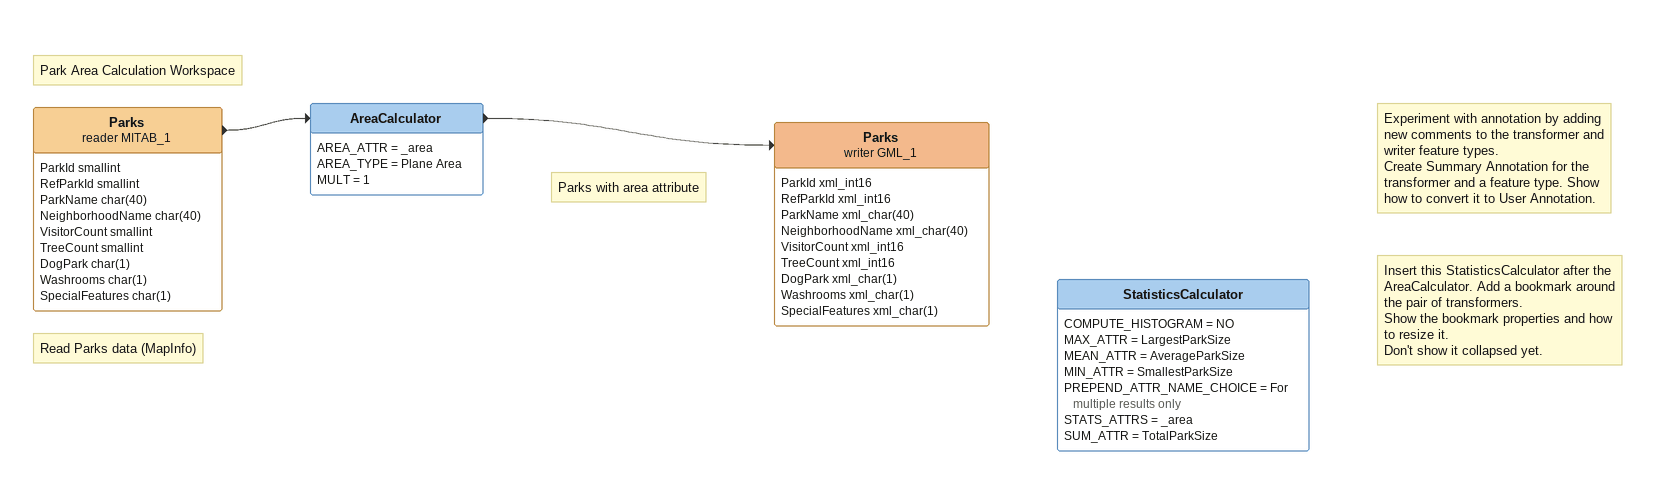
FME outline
Note: Park Area Calculation Workspace
Note: Read Parks data (MapInfo)
Parks (reader MITAB_1)
    attributes: ParkId smallint, RefParkId smallint, ParkName char(40), NeighborhoodName char(40), VisitorCount smallint, TreeCount smallint, DogPark char(1), Washrooms char(1), SpecialFeatures char(1)
    -> AreaCalculator
Note: Parks with area attribute
AreaCalculator
    AREA_ATTR = _area
    AREA_TYPE = Plane Area
    MULT = 1
    -> Parks (writer GML_1)
Note: Experiment with annotation by adding new comments to the transformer and writer feature types. / Create Summary Annotation for the transformer and a feature type. Show how to convert it to User Annotation.
Parks (writer GML_1)
    attributes: ParkId xml_int16, RefParkId xml_int16, ParkName xml_char(40), NeighborhoodName xml_char(40), VisitorCount xml_int16, TreeCount xml_int16, DogPark xml_char(1), Washrooms xml_char(1), SpecialFeatures xml_char(1)
Note: Insert this StatisticsCalculator after the AreaCalculator. Add a bookmark around the pair of transformers. / Show the bookmark properties and how to resize it. / Don't show it collapsed yet.
StatisticsCalculator
    COMPUTE_HISTOGRAM = NO
    MAX_ATTR = LargestParkSize
    MEAN_ATTR = AverageParkSize
    MIN_ATTR = SmallestParkSize
    PREPEND_ATTR_NAME_CHOICE = For multiple results only
    STATS_ATTRS = _area
    SUM_ATTR = TotalParkSize
